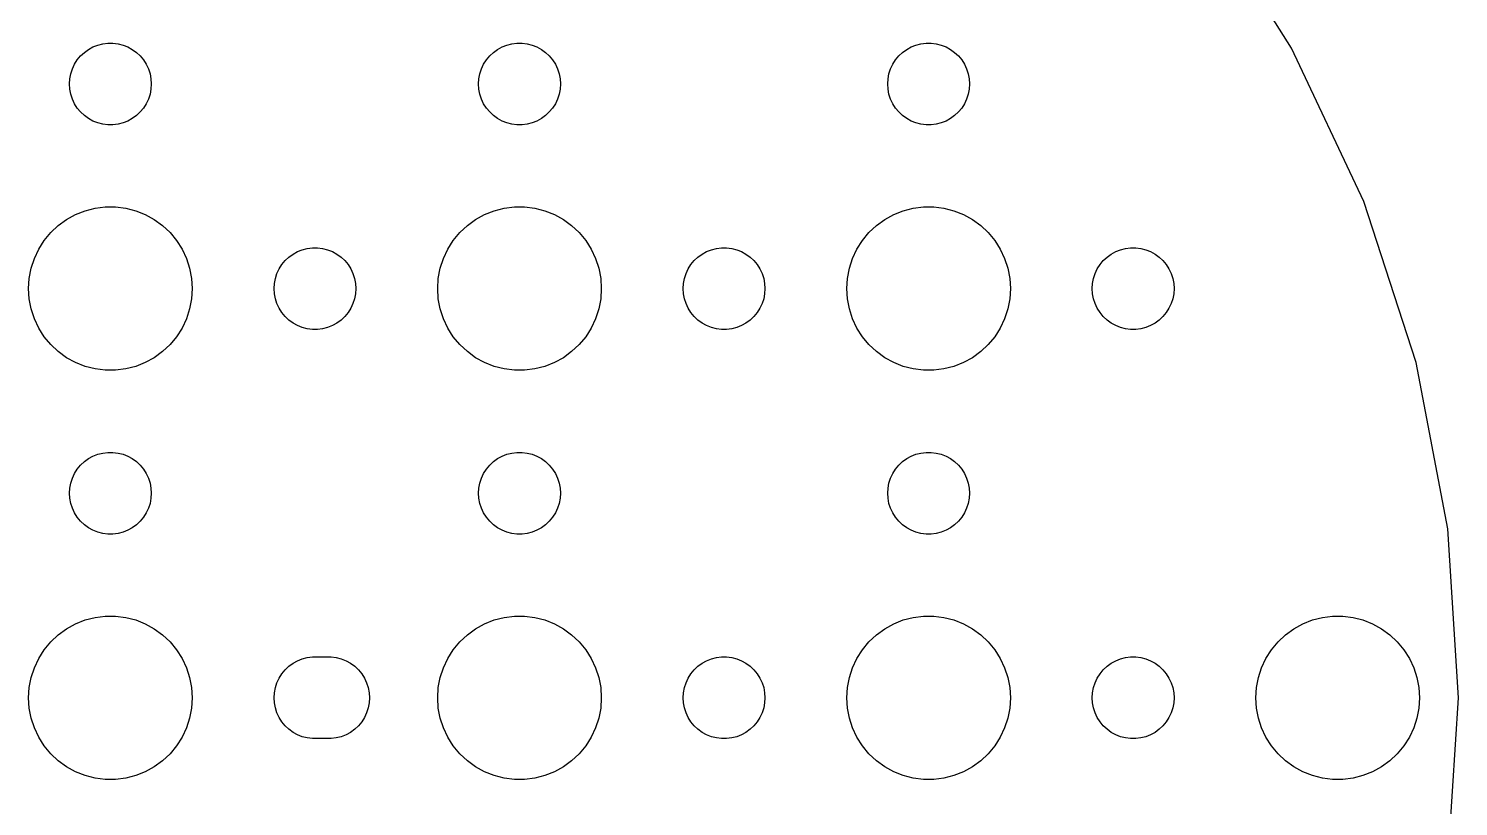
# Model space of a CAD drawing. Header units: metres. Extents: x -49 to 49, y -49 to 159.
# Drawn here: x -3 to 49.4, y -4 to 24.5 of the extents above; entities that cross this region are included whole.
import ezdxf

# ---------------------------------------------------------------- set-up
doc = ezdxf.new("R2010")
doc.units = ezdxf.units.M

msp = doc.modelspace()

# ---------------------------------------------------------------- linework, layer by layer
for p, q in [((43.313, 23.8115), (39.9871, 29.0523)), ((-1.09344, 23.5268), (-0.956131, 23.6558)), ((-0.956131, 23.6558), (-0.803726, 23.7665)), ((-0.803726, 23.7665), (-0.638657, 23.8572)), ((-0.638657, 23.8572), (-0.463516, 23.9266)), ((-0.463516, 23.9266), (-0.281067, 23.9734)), ((-0.281067, 23.9734), (-0.094177, 23.997)), ((-0.094177, 23.997), (0.094177, 23.997)), ((0.094177, 23.997), (0.281067, 23.9734)), ((0.281067, 23.9734), (0.463516, 23.9266)), ((0.463516, 23.9266), (0.638657, 23.8572)), ((0.638657, 23.8572), (0.803726, 23.7665)), ((0.803726, 23.7665), (0.956131, 23.6558)), ((0.956131, 23.6558), (1.09344, 23.5268)), ((13.9065, 23.5268), (14.0439, 23.6558)), ((14.0439, 23.6558), (14.1963, 23.7665)), ((14.1963, 23.7665), (14.3613, 23.8572)), ((14.3613, 23.8572), (14.5365, 23.9266)), ((14.5365, 23.9266), (14.7189, 23.9734)), ((14.7189, 23.9734), (14.9058, 23.997)), ((14.9058, 23.997), (15.0942, 23.997)), ((15.0942, 23.997), (15.2811, 23.9734)), ((15.2811, 23.9734), (15.4635, 23.9266)), ((15.4635, 23.9266), (15.6387, 23.8572)), ((15.6387, 23.8572), (15.8037, 23.7665)), ((15.8037, 23.7665), (15.9561, 23.6558)), ((15.9561, 23.6558), (16.0934, 23.5268)), ((28.9065, 23.5268), (29.0439, 23.6558)), ((29.0439, 23.6558), (29.1963, 23.7665)), ((29.1963, 23.7665), (29.3613, 23.8572)), ((29.3613, 23.8572), (29.5365, 23.9266)), ((29.5365, 23.9266), (29.7189, 23.9734)), ((29.7189, 23.9734), (29.9058, 23.997)), ((29.9058, 23.997), (30.0942, 23.997)), ((30.0942, 23.997), (30.2811, 23.9734)), ((30.2811, 23.9734), (30.4635, 23.9266)), ((30.4635, 23.9266), (30.6387, 23.8572)), ((30.6387, 23.8572), (30.8037, 23.7665)), ((30.8037, 23.7665), (30.9561, 23.6558)), ((30.9561, 23.6558), (31.0934, 23.5268)), ((45.9559, 18.1952), (43.313, 23.8115)), ((-1.39465, 23.0522), (-1.31445, 23.2226)), ((-1.31445, 23.2226), (-1.21352, 23.3817)), ((-1.21352, 23.3817), (-1.09344, 23.5268)), ((1.09344, 23.5268), (1.21352, 23.3817)), ((1.21352, 23.3817), (1.31445, 23.2226)), ((1.31445, 23.2226), (1.39465, 23.0522)), ((13.6053, 23.0522), (13.6855, 23.2226)), ((13.6855, 23.2226), (13.7865, 23.3817)), ((13.7865, 23.3817), (13.9065, 23.5268)), ((16.0934, 23.5268), (16.2135, 23.3817)), ((16.2135, 23.3817), (16.3145, 23.2226)), ((16.3145, 23.2226), (16.3947, 23.0522)), ((28.6053, 23.0522), (28.6855, 23.2226)), ((28.6855, 23.2226), (28.7865, 23.3817)), ((28.7865, 23.3817), (28.9065, 23.5268)), ((31.0934, 23.5268), (31.2135, 23.3817)), ((31.2135, 23.3817), (31.3145, 23.2226)), ((31.3145, 23.2226), (31.3947, 23.0522)), ((-1.5, 22.5), (-1.48816, 22.688)), ((-1.48816, 22.688), (-1.45287, 22.873)), ((-1.45287, 22.873), (-1.39465, 23.0522)), ((1.39465, 23.0522), (1.45287, 22.873)), ((1.45287, 22.873), (1.48816, 22.688)), ((1.48816, 22.688), (1.5, 22.5)), ((13.5, 22.5), (13.5118, 22.688)), ((13.5118, 22.688), (13.5471, 22.873)), ((13.5471, 22.873), (13.6053, 23.0522)), ((16.3947, 23.0522), (16.4529, 22.873)), ((16.4529, 22.873), (16.4882, 22.688)), ((16.4882, 22.688), (16.5, 22.5)), ((28.5, 22.5), (28.5118, 22.688)), ((28.5118, 22.688), (28.5471, 22.873)), ((28.5471, 22.873), (28.6053, 23.0522)), ((31.3947, 23.0522), (31.4529, 22.873)), ((31.4529, 22.873), (31.4882, 22.688)), ((31.4882, 22.688), (31.5, 22.5)), ((-1.48816, 22.312), (-1.5, 22.5)), ((-1.45287, 22.127), (-1.48816, 22.312)), ((-1.39465, 21.9478), (-1.45287, 22.127)), ((1.45287, 22.127), (1.39465, 21.9478)), ((1.48816, 22.312), (1.45287, 22.127)), ((1.5, 22.5), (1.48816, 22.312)), ((13.5118, 22.312), (13.5, 22.5)), ((13.5471, 22.127), (13.5118, 22.312)), ((13.6053, 21.9478), (13.5471, 22.127)), ((16.4529, 22.127), (16.3947, 21.9478)), ((16.4882, 22.312), (16.4529, 22.127)), ((16.5, 22.5), (16.4882, 22.312)), ((28.5118, 22.312), (28.5, 22.5)), ((28.5471, 22.127), (28.5118, 22.312)), ((28.6053, 21.9478), (28.5471, 22.127)), ((31.4529, 22.127), (31.3947, 21.9478)), ((31.4882, 22.312), (31.4529, 22.127)), ((31.5, 22.5), (31.4882, 22.312)), ((-1.31445, 21.7774), (-1.39465, 21.9478)), ((-1.21352, 21.6183), (-1.31445, 21.7774)), ((-1.09344, 21.4732), (-1.21352, 21.6183)), ((1.21352, 21.6183), (1.09344, 21.4732)), ((1.31445, 21.7774), (1.21352, 21.6183)), ((1.39465, 21.9478), (1.31445, 21.7774)), ((13.6855, 21.7774), (13.6053, 21.9478)), ((13.7865, 21.6183), (13.6855, 21.7774)), ((13.9065, 21.4732), (13.7865, 21.6183)), ((16.2135, 21.6183), (16.0934, 21.4732)), ((16.3145, 21.7774), (16.2135, 21.6183)), ((16.3947, 21.9478), (16.3145, 21.7774)), ((28.6855, 21.7774), (28.6053, 21.9478)), ((28.7865, 21.6183), (28.6855, 21.7774)), ((28.9065, 21.4732), (28.7865, 21.6183)), ((31.2135, 21.6183), (31.0934, 21.4732)), ((31.3145, 21.7774), (31.2135, 21.6183)), ((31.3947, 21.9478), (31.3145, 21.7774)), ((-0.956131, 21.3442), (-1.09344, 21.4732)), ((-0.803726, 21.2335), (-0.956131, 21.3442)), ((-0.638657, 21.1427), (-0.803726, 21.2335)), ((-0.463516, 21.0734), (-0.638657, 21.1427)), ((-0.281067, 21.0266), (-0.463516, 21.0734)), ((-0.094177, 21.003), (-0.281067, 21.0266)), ((0.094177, 21.003), (-0.094177, 21.003)), ((0.281067, 21.0266), (0.094177, 21.003)), ((0.463516, 21.0734), (0.281067, 21.0266)), ((0.638657, 21.1427), (0.463516, 21.0734)), ((0.803726, 21.2335), (0.638657, 21.1427)), ((0.956131, 21.3442), (0.803726, 21.2335)), ((1.09344, 21.4732), (0.956131, 21.3442)), ((14.0439, 21.3442), (13.9065, 21.4732)), ((14.1963, 21.2335), (14.0439, 21.3442)), ((14.3613, 21.1427), (14.1963, 21.2335)), ((14.5365, 21.0734), (14.3613, 21.1427)), ((14.7189, 21.0266), (14.5365, 21.0734)), ((14.9058, 21.003), (14.7189, 21.0266)), ((15.0942, 21.003), (14.9058, 21.003)), ((15.2811, 21.0266), (15.0942, 21.003)), ((15.4635, 21.0734), (15.2811, 21.0266)), ((15.6387, 21.1427), (15.4635, 21.0734)), ((15.8037, 21.2335), (15.6387, 21.1427)), ((15.9561, 21.3442), (15.8037, 21.2335)), ((16.0934, 21.4732), (15.9561, 21.3442)), ((29.0439, 21.3442), (28.9065, 21.4732)), ((29.1963, 21.2335), (29.0439, 21.3442)), ((29.3613, 21.1427), (29.1963, 21.2335)), ((29.5365, 21.0734), (29.3613, 21.1427)), ((29.7189, 21.0266), (29.5365, 21.0734)), ((29.9058, 21.003), (29.7189, 21.0266)), ((30.0942, 21.003), (29.9058, 21.003)), ((30.2811, 21.0266), (30.0942, 21.003)), ((30.4635, 21.0734), (30.2811, 21.0266)), ((30.6387, 21.1427), (30.4635, 21.0734)), ((30.8037, 21.2335), (30.6387, 21.1427)), ((30.9561, 21.3442), (30.8037, 21.2335)), ((31.0934, 21.4732), (30.9561, 21.3442)), ((-1.27733, 17.7145), (-0.927048, 17.8532)), ((-0.927048, 17.8532), (-0.562134, 17.9469)), ((-0.562134, 17.9469), (-0.18837, 17.9941)), ((-0.18837, 17.9941), (0.18837, 17.9941)), ((0.18837, 17.9941), (0.562134, 17.9469)), ((0.562134, 17.9469), (0.927048, 17.8532)), ((0.927048, 17.8532), (1.27733, 17.7145)), ((13.7227, 17.7145), (14.0729, 17.8532)), ((14.0729, 17.8532), (14.4379, 17.9469)), ((14.4379, 17.9469), (14.8116, 17.9941)), ((14.8116, 17.9941), (15.1884, 17.9941)), ((15.1884, 17.9941), (15.5621, 17.9469)), ((15.5621, 17.9469), (15.927, 17.8532)), ((15.927, 17.8532), (16.2773, 17.7145)), ((28.7227, 17.7145), (29.0729, 17.8532)), ((29.0729, 17.8532), (29.4379, 17.9469)), ((29.4379, 17.9469), (29.8116, 17.9941)), ((29.8116, 17.9941), (30.1884, 17.9941)), ((30.1884, 17.9941), (30.5621, 17.9469)), ((30.5621, 17.9469), (30.927, 17.8532)), ((30.927, 17.8532), (31.2773, 17.7145)), ((47.874, 12.2919), (45.9559, 18.1952)), ((-2.1869, 17.0536), (-1.91226, 17.3115)), ((-1.91226, 17.3115), (-1.60747, 17.533)), ((-1.60747, 17.533), (-1.27733, 17.7145)), ((1.27733, 17.7145), (1.60747, 17.533)), ((1.60747, 17.533), (1.91226, 17.3115)), ((1.91226, 17.3115), (2.1869, 17.0536)), ((12.8131, 17.0536), (13.0877, 17.3115)), ((13.0877, 17.3115), (13.3925, 17.533)), ((13.3925, 17.533), (13.7227, 17.7145)), ((16.2773, 17.7145), (16.6075, 17.533)), ((16.6075, 17.533), (16.9123, 17.3115)), ((16.9123, 17.3115), (17.1869, 17.0536)), ((27.8131, 17.0536), (28.0877, 17.3115)), ((28.0877, 17.3115), (28.3925, 17.533)), ((28.3925, 17.533), (28.7227, 17.7145)), ((31.2773, 17.7145), (31.6075, 17.533)), ((31.6075, 17.533), (31.9123, 17.3115)), ((31.9123, 17.3115), (32.1869, 17.0536)), ((-2.42705, 16.7634), (-2.1869, 17.0536)), ((2.1869, 17.0536), (2.42705, 16.7634)), ((12.5729, 16.7634), (12.8131, 17.0536)), ((17.1869, 17.0536), (17.427, 16.7634)), ((27.5729, 16.7634), (27.8131, 17.0536)), ((32.1869, 17.0536), (32.427, 16.7634)), ((-2.78932, 16.1044), (-2.62891, 16.4453)), ((-2.62891, 16.4453), (-2.42705, 16.7634)), ((2.42705, 16.7634), (2.62891, 16.4453)), ((2.62891, 16.4453), (2.78932, 16.1044)), ((6.54385, 16.1558), (6.69626, 16.2665)), ((6.69626, 16.2665), (6.86133, 16.3572)), ((6.86133, 16.3572), (7.03647, 16.4266)), ((7.03647, 16.4266), (7.21892, 16.4734)), ((7.21892, 16.4734), (7.40581, 16.497)), ((7.40581, 16.497), (7.59418, 16.497)), ((7.59418, 16.497), (7.78107, 16.4734)), ((7.78107, 16.4734), (7.96352, 16.4266)), ((7.96352, 16.4266), (8.13866, 16.3572)), ((8.13866, 16.3572), (8.30373, 16.2665)), ((8.30373, 16.2665), (8.45613, 16.1558)), ((12.2107, 16.1044), (12.3711, 16.4453)), ((12.3711, 16.4453), (12.5729, 16.7634)), ((17.427, 16.7634), (17.6289, 16.4453)), ((17.6289, 16.4453), (17.7893, 16.1044)), ((21.5439, 16.1558), (21.6963, 16.2665)), ((21.6963, 16.2665), (21.8613, 16.3572)), ((21.8613, 16.3572), (22.0365, 16.4266)), ((22.0365, 16.4266), (22.2189, 16.4734)), ((22.2189, 16.4734), (22.4058, 16.497)), ((22.4058, 16.497), (22.5942, 16.497)), ((22.5942, 16.497), (22.7811, 16.4734)), ((22.7811, 16.4734), (22.9635, 16.4266)), ((22.9635, 16.4266), (23.1387, 16.3572)), ((23.1387, 16.3572), (23.3037, 16.2665)), ((23.3037, 16.2665), (23.4561, 16.1558)), ((27.2107, 16.1044), (27.3711, 16.4453)), ((27.3711, 16.4453), (27.5729, 16.7634)), ((32.427, 16.7634), (32.6289, 16.4453)), ((32.6289, 16.4453), (32.7893, 16.1044)), ((36.5439, 16.1558), (36.6963, 16.2665)), ((36.6963, 16.2665), (36.8613, 16.3572)), ((36.8613, 16.3572), (37.0365, 16.4266)), ((37.0365, 16.4266), (37.2189, 16.4734)), ((37.2189, 16.4734), (37.4058, 16.497)), ((37.4058, 16.497), (37.5942, 16.497)), ((37.5942, 16.497), (37.7811, 16.4734)), ((37.7811, 16.4734), (37.9635, 16.4266)), ((37.9635, 16.4266), (38.1387, 16.3572)), ((38.1387, 16.3572), (38.3037, 16.2665)), ((38.3037, 16.2665), (38.4561, 16.1558)), ((-2.97633, 15.376), (-2.90575, 15.7461)), ((-2.90575, 15.7461), (-2.78932, 16.1044)), ((2.78932, 16.1044), (2.90575, 15.7461)), ((2.90575, 15.7461), (2.97633, 15.376)), ((6.18553, 15.7226), (6.28647, 15.8817)), ((6.28647, 15.8817), (6.40654, 16.0268)), ((6.40654, 16.0268), (6.54385, 16.1558)), ((8.45613, 16.1558), (8.59344, 16.0268)), ((8.59344, 16.0268), (8.71352, 15.8817)), ((8.71352, 15.8817), (8.81445, 15.7226)), ((12.0237, 15.376), (12.0942, 15.7461)), ((12.0942, 15.7461), (12.2107, 16.1044)), ((17.7893, 16.1044), (17.9057, 15.7461)), ((17.9057, 15.7461), (17.9763, 15.376)), ((21.1855, 15.7226), (21.2865, 15.8817)), ((21.2865, 15.8817), (21.4065, 16.0268)), ((21.4065, 16.0268), (21.5439, 16.1558)), ((23.4561, 16.1558), (23.5934, 16.0268)), ((23.5934, 16.0268), (23.7135, 15.8817)), ((23.7135, 15.8817), (23.8145, 15.7226)), ((27.0237, 15.376), (27.0942, 15.7461)), ((27.0942, 15.7461), (27.2107, 16.1044)), ((32.7893, 16.1044), (32.9057, 15.7461)), ((32.9057, 15.7461), (32.9763, 15.376)), ((36.1855, 15.7226), (36.2865, 15.8817)), ((36.2865, 15.8817), (36.4065, 16.0268)), ((36.4065, 16.0268), (36.5439, 16.1558)), ((38.4561, 16.1558), (38.5934, 16.0268)), ((38.5934, 16.0268), (38.7135, 15.8817)), ((38.7135, 15.8817), (38.8145, 15.7226)), ((-3, 15), (-2.97633, 15.376)), ((2.97633, 15.376), (3, 15)), ((6.01183, 15.188), (6.04712, 15.373)), ((6.04712, 15.373), (6.10533, 15.5522)), ((6.10533, 15.5522), (6.18553, 15.7226)), ((8.81445, 15.7226), (8.89465, 15.5522)), ((8.89465, 15.5522), (8.95287, 15.373)), ((8.95287, 15.373), (8.98816, 15.188)), ((12, 15), (12.0237, 15.376)), ((17.9763, 15.376), (18, 15)), ((21.0118, 15.188), (21.0471, 15.373)), ((21.0471, 15.373), (21.1053, 15.5522)), ((21.1053, 15.5522), (21.1855, 15.7226)), ((23.8145, 15.7226), (23.8947, 15.5522)), ((23.8947, 15.5522), (23.9529, 15.373)), ((23.9529, 15.373), (23.9882, 15.188)), ((27, 15), (27.0237, 15.376)), ((32.9763, 15.376), (33, 15)), ((36.0118, 15.188), (36.0471, 15.373)), ((36.0471, 15.373), (36.1053, 15.5522)), ((36.1053, 15.5522), (36.1855, 15.7226)), ((38.8145, 15.7226), (38.8947, 15.5522)), ((38.8947, 15.5522), (38.9529, 15.373)), ((38.9529, 15.373), (38.9882, 15.188)), ((-2.97633, 14.624), (-3, 15)), ((3, 15), (2.97633, 14.624)), ((6, 15), (6.01183, 15.188)), ((6.01183, 14.812), (6, 15)), ((6.04712, 14.627), (6.01183, 14.812)), ((8.98816, 14.812), (8.95287, 14.627)), ((8.98816, 15.188), (9, 15)), ((9, 15), (8.98816, 14.812)), ((12.0237, 14.624), (12, 15)), ((18, 15), (17.9763, 14.624)), ((21, 15), (21.0118, 15.188)), ((21.0118, 14.812), (21, 15)), ((21.0471, 14.627), (21.0118, 14.812)), ((23.9882, 14.812), (23.9529, 14.627)), ((23.9882, 15.188), (24, 15)), ((24, 15), (23.9882, 14.812)), ((27.0237, 14.624), (27, 15)), ((33, 15), (32.9763, 14.624)), ((36, 15), (36.0118, 15.188)), ((36.0118, 14.812), (36, 15)), ((36.0471, 14.627), (36.0118, 14.812)), ((38.9882, 14.812), (38.9529, 14.627)), ((38.9882, 15.188), (39, 15)), ((39, 15), (38.9882, 14.812)), ((-2.90575, 14.2539), (-2.97633, 14.624)), ((-2.78932, 13.8956), (-2.90575, 14.2539)), ((2.90575, 14.2539), (2.78932, 13.8956)), ((2.97633, 14.624), (2.90575, 14.2539)), ((6.10533, 14.4478), (6.04712, 14.627)), ((6.18553, 14.2774), (6.10533, 14.4478)), ((6.28647, 14.1183), (6.18553, 14.2774)), ((8.81445, 14.2774), (8.71352, 14.1183)), ((8.89465, 14.4478), (8.81445, 14.2774)), ((8.95287, 14.627), (8.89465, 14.4478)), ((12.0942, 14.2539), (12.0237, 14.624)), ((12.2107, 13.8956), (12.0942, 14.2539)), ((17.9057, 14.2539), (17.7893, 13.8956)), ((17.9763, 14.624), (17.9057, 14.2539)), ((21.1053, 14.4478), (21.0471, 14.627)), ((21.1855, 14.2774), (21.1053, 14.4478)), ((21.2865, 14.1183), (21.1855, 14.2774)), ((23.8145, 14.2774), (23.7135, 14.1183)), ((23.8947, 14.4478), (23.8145, 14.2774)), ((23.9529, 14.627), (23.8947, 14.4478)), ((27.0942, 14.2539), (27.0237, 14.624)), ((27.2107, 13.8956), (27.0942, 14.2539)), ((32.9057, 14.2539), (32.7893, 13.8956)), ((32.9763, 14.624), (32.9057, 14.2539)), ((36.1053, 14.4478), (36.0471, 14.627)), ((36.1855, 14.2774), (36.1053, 14.4478)), ((36.2865, 14.1183), (36.1855, 14.2774)), ((38.8145, 14.2774), (38.7135, 14.1183)), ((38.8947, 14.4478), (38.8145, 14.2774)), ((38.9529, 14.627), (38.8947, 14.4478)), ((-2.62891, 13.5547), (-2.78932, 13.8956)), ((2.78932, 13.8956), (2.62891, 13.5547)), ((6.40654, 13.9732), (6.28647, 14.1183)), ((6.54385, 13.8442), (6.40654, 13.9732)), ((6.69626, 13.7335), (6.54385, 13.8442)), ((6.86133, 13.6427), (6.69626, 13.7335)), ((7.03647, 13.5734), (6.86133, 13.6427)), ((8.13866, 13.6427), (7.96352, 13.5734)), ((8.30373, 13.7335), (8.13866, 13.6427)), ((8.45613, 13.8442), (8.30373, 13.7335)), ((8.59344, 13.9732), (8.45613, 13.8442)), ((8.71352, 14.1183), (8.59344, 13.9732)), ((12.3711, 13.5547), (12.2107, 13.8956)), ((17.7893, 13.8956), (17.6289, 13.5547)), ((21.4065, 13.9732), (21.2865, 14.1183)), ((21.5439, 13.8442), (21.4065, 13.9732)), ((21.6963, 13.7335), (21.5439, 13.8442)), ((21.8613, 13.6427), (21.6963, 13.7335)), ((22.0365, 13.5734), (21.8613, 13.6427)), ((23.1387, 13.6427), (22.9635, 13.5734)), ((23.3037, 13.7335), (23.1387, 13.6427)), ((23.4561, 13.8442), (23.3037, 13.7335)), ((23.5934, 13.9732), (23.4561, 13.8442)), ((23.7135, 14.1183), (23.5934, 13.9732)), ((27.3711, 13.5547), (27.2107, 13.8956)), ((32.7893, 13.8956), (32.6289, 13.5547)), ((36.4065, 13.9732), (36.2865, 14.1183)), ((36.5439, 13.8442), (36.4065, 13.9732)), ((36.6963, 13.7335), (36.5439, 13.8442)), ((36.8613, 13.6427), (36.6963, 13.7335)), ((37.0365, 13.5734), (36.8613, 13.6427)), ((38.1387, 13.6427), (37.9635, 13.5734)), ((38.3037, 13.7335), (38.1387, 13.6427)), ((38.4561, 13.8442), (38.3037, 13.7335)), ((38.5934, 13.9732), (38.4561, 13.8442)), ((38.7135, 14.1183), (38.5934, 13.9732)), ((-2.42705, 13.2366), (-2.62891, 13.5547)), ((-2.1869, 12.9464), (-2.42705, 13.2366)), ((2.42705, 13.2366), (2.1869, 12.9464)), ((2.62891, 13.5547), (2.42705, 13.2366)), ((7.21892, 13.5266), (7.03647, 13.5734)), ((7.40581, 13.5029), (7.21892, 13.5266)), ((7.59418, 13.5029), (7.40581, 13.5029)), ((7.78107, 13.5266), (7.59418, 13.5029)), ((7.96352, 13.5734), (7.78107, 13.5266)), ((12.5729, 13.2366), (12.3711, 13.5547)), ((12.8131, 12.9464), (12.5729, 13.2366)), ((17.427, 13.2366), (17.1869, 12.9464)), ((17.6289, 13.5547), (17.427, 13.2366)), ((22.2189, 13.5266), (22.0365, 13.5734)), ((22.4058, 13.5029), (22.2189, 13.5266)), ((22.5942, 13.5029), (22.4058, 13.5029)), ((22.7811, 13.5266), (22.5942, 13.5029)), ((22.9635, 13.5734), (22.7811, 13.5266)), ((27.5729, 13.2366), (27.3711, 13.5547)), ((27.8131, 12.9464), (27.5729, 13.2366)), ((32.427, 13.2366), (32.1869, 12.9464)), ((32.6289, 13.5547), (32.427, 13.2366)), ((37.2189, 13.5266), (37.0365, 13.5734)), ((37.4058, 13.5029), (37.2189, 13.5266)), ((37.5942, 13.5029), (37.4058, 13.5029)), ((37.7811, 13.5266), (37.5942, 13.5029)), ((37.9635, 13.5734), (37.7811, 13.5266)), ((-1.91226, 12.6884), (-2.1869, 12.9464)), ((-1.60747, 12.467), (-1.91226, 12.6884)), ((1.91226, 12.6884), (1.60747, 12.467)), ((2.1869, 12.9464), (1.91226, 12.6884)), ((13.0877, 12.6884), (12.8131, 12.9464)), ((13.3925, 12.467), (13.0877, 12.6884)), ((16.9123, 12.6884), (16.6075, 12.467)), ((17.1869, 12.9464), (16.9123, 12.6884)), ((28.0877, 12.6884), (27.8131, 12.9464)), ((28.3925, 12.467), (28.0877, 12.6884)), ((31.9123, 12.6884), (31.6075, 12.467)), ((32.1869, 12.9464), (31.9123, 12.6884)), ((-1.27733, 12.2855), (-1.60747, 12.467)), ((-0.927048, 12.1468), (-1.27733, 12.2855)), ((-0.562134, 12.0531), (-0.927048, 12.1468)), ((0.927048, 12.1468), (0.562134, 12.0531)), ((1.27733, 12.2855), (0.927048, 12.1468)), ((1.60747, 12.467), (1.27733, 12.2855)), ((13.7227, 12.2855), (13.3925, 12.467)), ((14.0729, 12.1468), (13.7227, 12.2855)), ((14.4379, 12.0531), (14.0729, 12.1468)), ((15.927, 12.1468), (15.5621, 12.0531)), ((16.2773, 12.2855), (15.927, 12.1468)), ((16.6075, 12.467), (16.2773, 12.2855)), ((28.7227, 12.2855), (28.3925, 12.467)), ((29.0729, 12.1468), (28.7227, 12.2855)), ((29.4379, 12.0531), (29.0729, 12.1468)), ((30.927, 12.1468), (30.5621, 12.0531)), ((31.2773, 12.2855), (30.927, 12.1468)), ((31.6075, 12.467), (31.2773, 12.2855)), ((49.037, 6.19481), (47.874, 12.2919)), ((-0.18837, 12.0059), (-0.562134, 12.0531)), ((0.18837, 12.0059), (-0.18837, 12.0059)), ((0.562134, 12.0531), (0.18837, 12.0059)), ((14.8116, 12.0059), (14.4379, 12.0531)), ((15.1884, 12.0059), (14.8116, 12.0059)), ((15.5621, 12.0531), (15.1884, 12.0059)), ((29.8116, 12.0059), (29.4379, 12.0531)), ((30.1884, 12.0059), (29.8116, 12.0059)), ((30.5621, 12.0531), (30.1884, 12.0059)), ((-0.638657, 8.85724), (-0.463516, 8.92657)), ((-0.463516, 8.92657), (-0.281067, 8.97342)), ((-0.281067, 8.97342), (-0.094177, 8.99704)), ((-0.094177, 8.99704), (0.094177, 8.99704)), ((0.094177, 8.99704), (0.281067, 8.97342)), ((0.281067, 8.97342), (0.463516, 8.92657)), ((0.463516, 8.92657), (0.638657, 8.85724)), ((14.3613, 8.85724), (14.5365, 8.92657)), ((14.5365, 8.92657), (14.7189, 8.97342)), ((14.7189, 8.97342), (14.9058, 8.99704)), ((14.9058, 8.99704), (15.0942, 8.99704)), ((15.0942, 8.99704), (15.2811, 8.97342)), ((15.2811, 8.97342), (15.4635, 8.92657)), ((15.4635, 8.92657), (15.6387, 8.85724)), ((29.3613, 8.85724), (29.5365, 8.92657)), ((29.5365, 8.92657), (29.7189, 8.97342)), ((29.7189, 8.97342), (29.9058, 8.99704)), ((29.9058, 8.99704), (30.0942, 8.99704)), ((30.0942, 8.99704), (30.2811, 8.97342)), ((30.2811, 8.97342), (30.4635, 8.92657)), ((30.4635, 8.92657), (30.6387, 8.85724)), ((-1.21352, 8.38167), (-1.09344, 8.52681)), ((-1.09344, 8.52681), (-0.956131, 8.65576)), ((-0.956131, 8.65576), (-0.803726, 8.76648)), ((-0.803726, 8.76648), (-0.638657, 8.85724)), ((0.638657, 8.85724), (0.803726, 8.76648)), ((0.803726, 8.76648), (0.956131, 8.65576)), ((0.956131, 8.65576), (1.09344, 8.52681)), ((1.09344, 8.52681), (1.21352, 8.38167)), ((13.7865, 8.38167), (13.9065, 8.52681)), ((13.9065, 8.52681), (14.0439, 8.65576)), ((14.0439, 8.65576), (14.1963, 8.76648)), ((14.1963, 8.76648), (14.3613, 8.85724)), ((15.6387, 8.85724), (15.8037, 8.76648)), ((15.8037, 8.76648), (15.9561, 8.65576)), ((15.9561, 8.65576), (16.0934, 8.52681)), ((16.0934, 8.52681), (16.2135, 8.38167)), ((28.7865, 8.38167), (28.9065, 8.52681)), ((28.9065, 8.52681), (29.0439, 8.65576)), ((29.0439, 8.65576), (29.1963, 8.76648)), ((29.1963, 8.76648), (29.3613, 8.85724)), ((30.6387, 8.85724), (30.8037, 8.76648)), ((30.8037, 8.76648), (30.9561, 8.65576)), ((30.9561, 8.65576), (31.0934, 8.52681)), ((31.0934, 8.52681), (31.2135, 8.38167)), ((-1.48816, 7.68799), (-1.45287, 7.87303)), ((-1.45287, 7.87303), (-1.39465, 8.05219)), ((-1.39465, 8.05219), (-1.31445, 8.22263)), ((-1.31445, 8.22263), (-1.21352, 8.38167)), ((1.21352, 8.38167), (1.31445, 8.22263)), ((1.31445, 8.22263), (1.39465, 8.05219)), ((1.39465, 8.05219), (1.45287, 7.87303)), ((1.45287, 7.87303), (1.48816, 7.68799)), ((13.5118, 7.68799), (13.5471, 7.87303)), ((13.5471, 7.87303), (13.6053, 8.05219)), ((13.6053, 8.05219), (13.6855, 8.22263)), ((13.6855, 8.22263), (13.7865, 8.38167)), ((16.2135, 8.38167), (16.3145, 8.22263)), ((16.3145, 8.22263), (16.3947, 8.05219)), ((16.3947, 8.05219), (16.4529, 7.87303)), ((16.4529, 7.87303), (16.4882, 7.68799)), ((28.5118, 7.68799), (28.5471, 7.87303)), ((28.5471, 7.87303), (28.6053, 8.05219)), ((28.6053, 8.05219), (28.6855, 8.22263)), ((28.6855, 8.22263), (28.7865, 8.38167)), ((31.2135, 8.38167), (31.3145, 8.22263)), ((31.3145, 8.22263), (31.3947, 8.05219)), ((31.3947, 8.05219), (31.4529, 7.87303)), ((31.4529, 7.87303), (31.4882, 7.68799)), ((-1.5, 7.5), (-1.48816, 7.68799)), ((-1.48816, 7.312), (-1.5, 7.5)), ((1.48816, 7.68799), (1.5, 7.5)), ((1.5, 7.5), (1.48816, 7.312)), ((13.5, 7.5), (13.5118, 7.68799)), ((13.5118, 7.312), (13.5, 7.5)), ((16.4882, 7.68799), (16.5, 7.5)), ((16.5, 7.5), (16.4882, 7.312)), ((28.5, 7.5), (28.5118, 7.68799)), ((28.5118, 7.312), (28.5, 7.5)), ((31.4882, 7.68799), (31.5, 7.5)), ((31.5, 7.5), (31.4882, 7.312)), ((-1.45287, 7.12695), (-1.48816, 7.312)), ((-1.39465, 6.9478), (-1.45287, 7.12695)), ((-1.31445, 6.77736), (-1.39465, 6.9478)), ((1.39465, 6.9478), (1.31445, 6.77736)), ((1.45287, 7.12695), (1.39465, 6.9478)), ((1.48816, 7.312), (1.45287, 7.12695)), ((13.5471, 7.12695), (13.5118, 7.312)), ((13.6053, 6.9478), (13.5471, 7.12695)), ((13.6855, 6.77736), (13.6053, 6.9478)), ((16.3947, 6.9478), (16.3145, 6.77736)), ((16.4529, 7.12695), (16.3947, 6.9478)), ((16.4882, 7.312), (16.4529, 7.12695)), ((28.5471, 7.12695), (28.5118, 7.312)), ((28.6053, 6.9478), (28.5471, 7.12695)), ((28.6855, 6.77736), (28.6053, 6.9478)), ((31.3947, 6.9478), (31.3145, 6.77736)), ((31.4529, 7.12695), (31.3947, 6.9478)), ((31.4882, 7.312), (31.4529, 7.12695)), ((-1.21352, 6.61832), (-1.31445, 6.77736)), ((-1.09344, 6.47318), (-1.21352, 6.61832)), ((-0.956131, 6.34422), (-1.09344, 6.47318)), ((-0.803726, 6.23351), (-0.956131, 6.34422)), ((0.956131, 6.34422), (0.803726, 6.23351)), ((1.09344, 6.47318), (0.956131, 6.34422)), ((1.21352, 6.61832), (1.09344, 6.47318)), ((1.31445, 6.77736), (1.21352, 6.61832)), ((13.7865, 6.61832), (13.6855, 6.77736)), ((13.9065, 6.47318), (13.7865, 6.61832)), ((14.0439, 6.34422), (13.9065, 6.47318)), ((14.1963, 6.23351), (14.0439, 6.34422)), ((15.9561, 6.34422), (15.8037, 6.23351)), ((16.0934, 6.47318), (15.9561, 6.34422)), ((16.2135, 6.61832), (16.0934, 6.47318)), ((16.3145, 6.77736), (16.2135, 6.61832)), ((28.7865, 6.61832), (28.6855, 6.77736)), ((28.9065, 6.47318), (28.7865, 6.61832)), ((29.0439, 6.34422), (28.9065, 6.47318)), ((29.1963, 6.23351), (29.0439, 6.34422)), ((30.9561, 6.34422), (30.8037, 6.23351)), ((31.0934, 6.47318), (30.9561, 6.34422)), ((31.2135, 6.61832), (31.0934, 6.47318)), ((31.3145, 6.77736), (31.2135, 6.61832)), ((-0.638657, 6.14275), (-0.803726, 6.23351)), ((-0.463516, 6.07341), (-0.638657, 6.14275)), ((-0.281067, 6.02657), (-0.463516, 6.07341)), ((-0.094177, 6.00294), (-0.281067, 6.02657)), ((0.094177, 6.00294), (-0.094177, 6.00294)), ((0.281067, 6.02657), (0.094177, 6.00294)), ((0.463516, 6.07341), (0.281067, 6.02657)), ((0.638657, 6.14275), (0.463516, 6.07341)), ((0.803726, 6.23351), (0.638657, 6.14275)), ((14.3613, 6.14275), (14.1963, 6.23351)), ((14.5365, 6.07341), (14.3613, 6.14275)), ((14.7189, 6.02657), (14.5365, 6.07341)), ((14.9058, 6.00294), (14.7189, 6.02657)), ((15.0942, 6.00294), (14.9058, 6.00294)), ((15.2811, 6.02657), (15.0942, 6.00294)), ((15.4635, 6.07341), (15.2811, 6.02657)), ((15.6387, 6.14275), (15.4635, 6.07341)), ((15.8037, 6.23351), (15.6387, 6.14275)), ((29.3613, 6.14275), (29.1963, 6.23351)), ((29.5365, 6.07341), (29.3613, 6.14275)), ((29.7189, 6.02657), (29.5365, 6.07341)), ((29.9058, 6.00294), (29.7189, 6.02657)), ((30.0942, 6.00294), (29.9058, 6.00294)), ((30.2811, 6.02657), (30.0942, 6.00294)), ((30.4635, 6.07341), (30.2811, 6.02657)), ((30.6387, 6.14275), (30.4635, 6.07341)), ((30.8037, 6.23351), (30.6387, 6.14275)), ((49.4268, 0), (49.037, 6.19481)), ((-1.60747, 2.53297), (-1.27733, 2.71448)), ((-1.27733, 2.71448), (-0.927048, 2.85316)), ((-0.927048, 2.85316), (-0.562134, 2.94685)), ((-0.562134, 2.94685), (-0.18837, 2.99408)), ((-0.18837, 2.99408), (0.18837, 2.99408)), ((0.18837, 2.99408), (0.562134, 2.94685)), ((0.562134, 2.94685), (0.927048, 2.85316)), ((0.927048, 2.85316), (1.27733, 2.71448)), ((1.27733, 2.71448), (1.60747, 2.53297)), ((13.3925, 2.53297), (13.7227, 2.71448)), ((13.7227, 2.71448), (14.0729, 2.85316)), ((14.0729, 2.85316), (14.4379, 2.94685)), ((14.4379, 2.94685), (14.8116, 2.99408)), ((14.8116, 2.99408), (15.1884, 2.99408)), ((15.1884, 2.99408), (15.5621, 2.94685)), ((15.5621, 2.94685), (15.927, 2.85316)), ((15.927, 2.85316), (16.2773, 2.71448)), ((16.2773, 2.71448), (16.6075, 2.53297)), ((28.3925, 2.53297), (28.7227, 2.71448)), ((28.7227, 2.71448), (29.0729, 2.85316)), ((29.0729, 2.85316), (29.4379, 2.94685)), ((29.4379, 2.94685), (29.8116, 2.99408)), ((29.8116, 2.99408), (30.1884, 2.99408)), ((30.1884, 2.99408), (30.5621, 2.94685)), ((30.5621, 2.94685), (30.927, 2.85316)), ((30.927, 2.85316), (31.2773, 2.71448)), ((31.2773, 2.71448), (31.6075, 2.53297)), ((43.3925, 2.53297), (43.7227, 2.71448)), ((43.7227, 2.71448), (44.0729, 2.85316)), ((44.0729, 2.85316), (44.4379, 2.94685)), ((44.4379, 2.94685), (44.8116, 2.99408)), ((44.8116, 2.99408), (45.1884, 2.99408)), ((45.1884, 2.99408), (45.5621, 2.94685)), ((45.5621, 2.94685), (45.927, 2.85316)), ((45.927, 2.85316), (46.2773, 2.71448)), ((46.2773, 2.71448), (46.6075, 2.53297)), ((-2.1869, 2.05363), (-1.91226, 2.31154)), ((-1.91226, 2.31154), (-1.60747, 2.53297)), ((1.60747, 2.53297), (1.91226, 2.31154)), ((1.91226, 2.31154), (2.1869, 2.05363)), ((12.8131, 2.05363), (13.0877, 2.31154)), ((13.0877, 2.31154), (13.3925, 2.53297)), ((16.6075, 2.53297), (16.9123, 2.31154)), ((16.9123, 2.31154), (17.1869, 2.05363)), ((27.8131, 2.05363), (28.0877, 2.31154)), ((28.0877, 2.31154), (28.3925, 2.53297)), ((31.6075, 2.53297), (31.9123, 2.31154)), ((31.9123, 2.31154), (32.1869, 2.05363)), ((42.8131, 2.05363), (43.0877, 2.31154)), ((43.0877, 2.31154), (43.3925, 2.53297)), ((46.6075, 2.53297), (46.9123, 2.31154)), ((46.9123, 2.31154), (47.1869, 2.05363)), ((-2.62891, 1.44525), (-2.42705, 1.76335)), ((-2.42705, 1.76335), (-2.1869, 2.05363)), ((2.1869, 2.05363), (2.42705, 1.76335)), ((2.42705, 1.76335), (2.62891, 1.44525)), ((12.3711, 1.44525), (12.5729, 1.76335)), ((12.5729, 1.76335), (12.8131, 2.05363)), ((17.1869, 2.05363), (17.427, 1.76335)), ((17.427, 1.76335), (17.6289, 1.44525)), ((27.3711, 1.44525), (27.5729, 1.76335)), ((27.5729, 1.76335), (27.8131, 2.05363)), ((32.1869, 2.05363), (32.427, 1.76335)), ((32.427, 1.76335), (32.6289, 1.44525)), ((42.3711, 1.44525), (42.5729, 1.76335)), ((42.5729, 1.76335), (42.8131, 2.05363)), ((47.1869, 2.05363), (47.427, 1.76335)), ((47.427, 1.76335), (47.6289, 1.44525)), ((-2.90575, 0.746063), (-2.78932, 1.10437)), ((-2.78932, 1.10437), (-2.62891, 1.44525)), ((2.62891, 1.44525), (2.78932, 1.10437)), ((2.78932, 1.10437), (2.90575, 0.746063)), ((6.40654, 1.02681), (6.54385, 1.15576)), ((6.54385, 1.15576), (6.69626, 1.26648)), ((6.69626, 1.26648), (6.86133, 1.35724)), ((6.86133, 1.35724), (7.03647, 1.42657)), ((7.03647, 1.42657), (7.21892, 1.47342)), ((7.21892, 1.47342), (7.40581, 1.49704)), ((7.40581, 1.49704), (8.09418, 1.49704)), ((8.09418, 1.49704), (8.28107, 1.47342)), ((8.28107, 1.47342), (8.46352, 1.42657)), ((8.46352, 1.42657), (8.63866, 1.35724)), ((8.63866, 1.35724), (8.80373, 1.26648)), ((8.80373, 1.26648), (8.95613, 1.15576)), ((8.95613, 1.15576), (9.09344, 1.02681)), ((12.0942, 0.746063), (12.2107, 1.10437)), ((12.2107, 1.10437), (12.3711, 1.44525)), ((17.6289, 1.44525), (17.7893, 1.10437)), ((17.7893, 1.10437), (17.9057, 0.746063)), ((21.4065, 1.02681), (21.5439, 1.15576)), ((21.5439, 1.15576), (21.6963, 1.26648)), ((21.6963, 1.26648), (21.8613, 1.35724)), ((21.8613, 1.35724), (22.0365, 1.42657)), ((22.0365, 1.42657), (22.2189, 1.47342)), ((22.2189, 1.47342), (22.4058, 1.49704)), ((22.4058, 1.49704), (22.5942, 1.49704)), ((22.5942, 1.49704), (22.7811, 1.47342)), ((22.7811, 1.47342), (22.9635, 1.42657)), ((22.9635, 1.42657), (23.1387, 1.35724)), ((23.1387, 1.35724), (23.3037, 1.26648)), ((23.3037, 1.26648), (23.4561, 1.15576)), ((23.4561, 1.15576), (23.5934, 1.02681)), ((27.0942, 0.746063), (27.2107, 1.10437)), ((27.2107, 1.10437), (27.3711, 1.44525)), ((32.6289, 1.44525), (32.7893, 1.10437)), ((32.7893, 1.10437), (32.9057, 0.746063)), ((36.4065, 1.02681), (36.5439, 1.15576)), ((36.5439, 1.15576), (36.6963, 1.26648)), ((36.6963, 1.26648), (36.8613, 1.35724)), ((36.8613, 1.35724), (37.0365, 1.42657)), ((37.0365, 1.42657), (37.2189, 1.47342)), ((37.2189, 1.47342), (37.4058, 1.49704)), ((37.4058, 1.49704), (37.5942, 1.49704)), ((37.5942, 1.49704), (37.7811, 1.47342)), ((37.7811, 1.47342), (37.9635, 1.42657)), ((37.9635, 1.42657), (38.1387, 1.35724)), ((38.1387, 1.35724), (38.3037, 1.26648)), ((38.3037, 1.26648), (38.4561, 1.15576)), ((38.4561, 1.15576), (38.5934, 1.02681)), ((42.0942, 0.746063), (42.2107, 1.10437)), ((42.2107, 1.10437), (42.3711, 1.44525)), ((47.6289, 1.44525), (47.7893, 1.10437)), ((47.7893, 1.10437), (47.9057, 0.746063)), ((-2.97633, 0.375992), (-2.90575, 0.746063)), ((2.90575, 0.746063), (2.97633, 0.375992)), ((6.04712, 0.373032), (6.10533, 0.552185)), ((6.10533, 0.552185), (6.18553, 0.722626)), ((6.18553, 0.722626), (6.28647, 0.881668)), ((6.28647, 0.881668), (6.40654, 1.02681)), ((9.09344, 1.02681), (9.21352, 0.881668)), ((9.21352, 0.881668), (9.31445, 0.722626)), ((9.31445, 0.722626), (9.39465, 0.552185)), ((9.39465, 0.552185), (9.45287, 0.373032)), ((12.0237, 0.375992), (12.0942, 0.746063)), ((17.9057, 0.746063), (17.9763, 0.375992)), ((21.0471, 0.373032), (21.1053, 0.552185)), ((21.1053, 0.552185), (21.1855, 0.722626)), ((21.1855, 0.722626), (21.2865, 0.881668)), ((21.2865, 0.881668), (21.4065, 1.02681)), ((23.5934, 1.02681), (23.7135, 0.881668)), ((23.7135, 0.881668), (23.8145, 0.722626)), ((23.8145, 0.722626), (23.8947, 0.552185)), ((23.8947, 0.552185), (23.9529, 0.373032)), ((27.0237, 0.375992), (27.0942, 0.746063)), ((32.9057, 0.746063), (32.9763, 0.375992)), ((36.0471, 0.373032), (36.1053, 0.552185)), ((36.1053, 0.552185), (36.1855, 0.722626)), ((36.1855, 0.722626), (36.2865, 0.881668)), ((36.2865, 0.881668), (36.4065, 1.02681)), ((38.5934, 1.02681), (38.7135, 0.881668)), ((38.7135, 0.881668), (38.8145, 0.722626)), ((38.8145, 0.722626), (38.8947, 0.552185)), ((38.8947, 0.552185), (38.9529, 0.373032)), ((42.0237, 0.375992), (42.0942, 0.746063)), ((47.9057, 0.746063), (47.9763, 0.375992)), ((-3, 0), (-2.97633, 0.375992)), ((-2.97633, -0.375992), (-3, 0)), ((2.97633, 0.375992), (3, 0)), ((3, 0), (2.97633, -0.375992)), ((6, 0), (6.01183, 0.187988)), ((6.01183, -0.187988), (6, 0)), ((6.01183, 0.187988), (6.04712, 0.373032)), ((9.45287, 0.373032), (9.48816, 0.187988)), ((9.48816, 0.187988), (9.5, 0)), ((9.5, 0), (9.48816, -0.187988)), ((12, 0), (12.0237, 0.375992)), ((12.0237, -0.375992), (12, 0)), ((17.9763, 0.375992), (18, 0)), ((18, 0), (17.9763, -0.375992)), ((21, 0), (21.0118, 0.187988)), ((21.0118, -0.187988), (21, 0)), ((21.0118, 0.187988), (21.0471, 0.373032)), ((23.9529, 0.373032), (23.9882, 0.187988)), ((23.9882, 0.187988), (24, 0)), ((24, 0), (23.9882, -0.187988)), ((27, 0), (27.0237, 0.375992)), ((27.0237, -0.375992), (27, 0)), ((32.9763, 0.375992), (33, 0)), ((33, 0), (32.9763, -0.375992)), ((36, 0), (36.0118, 0.187988)), ((36.0118, -0.187988), (36, 0)), ((36.0118, 0.187988), (36.0471, 0.373032)), ((38.9529, 0.373032), (38.9882, 0.187988)), ((38.9882, 0.187988), (39, 0)), ((39, 0), (38.9882, -0.187988)), ((42, 0), (42.0237, 0.375992)), ((42.0237, -0.375992), (42, 0)), ((47.9763, 0.375992), (48, 0)), ((48, 0), (47.9763, -0.375992)), ((49.037, -6.19481), (49.4268, 0)), ((-2.90575, -0.746063), (-2.97633, -0.375992)), ((2.97633, -0.375992), (2.90575, -0.746063)), ((6.04712, -0.373032), (6.01183, -0.187988)), ((6.10533, -0.552185), (6.04712, -0.373032)), ((9.45287, -0.373032), (9.39465, -0.552185)), ((9.48816, -0.187988), (9.45287, -0.373032)), ((12.0942, -0.746063), (12.0237, -0.375992)), ((17.9763, -0.375992), (17.9057, -0.746063)), ((21.0471, -0.373032), (21.0118, -0.187988)), ((21.1053, -0.552185), (21.0471, -0.373032)), ((23.9529, -0.373032), (23.8947, -0.552185)), ((23.9882, -0.187988), (23.9529, -0.373032)), ((27.0942, -0.746063), (27.0237, -0.375992)), ((32.9763, -0.375992), (32.9057, -0.746063)), ((36.0471, -0.373032), (36.0118, -0.187988)), ((36.1053, -0.552185), (36.0471, -0.373032)), ((38.9529, -0.373032), (38.8947, -0.552185)), ((38.9882, -0.187988), (38.9529, -0.373032)), ((42.0942, -0.746063), (42.0237, -0.375992)), ((47.9763, -0.375992), (47.9057, -0.746063)), ((-2.78932, -1.10437), (-2.90575, -0.746063)), ((2.90575, -0.746063), (2.78932, -1.10437)), ((6.18553, -0.722626), (6.10533, -0.552185)), ((6.28647, -0.881668), (6.18553, -0.722626)), ((6.40654, -1.02681), (6.28647, -0.881668)), ((6.54385, -1.15576), (6.40654, -1.02681)), ((9.09344, -1.02681), (8.95613, -1.15576)), ((9.21352, -0.881668), (9.09344, -1.02681)), ((9.31445, -0.722626), (9.21352, -0.881668)), ((9.39465, -0.552185), (9.31445, -0.722626)), ((12.2107, -1.10437), (12.0942, -0.746063)), ((17.9057, -0.746063), (17.7893, -1.10437)), ((21.1855, -0.722626), (21.1053, -0.552185)), ((21.2865, -0.881668), (21.1855, -0.722626)), ((21.4065, -1.02681), (21.2865, -0.881668)), ((21.5439, -1.15576), (21.4065, -1.02681)), ((23.5934, -1.02681), (23.4561, -1.15576)), ((23.7135, -0.881668), (23.5934, -1.02681)), ((23.8145, -0.722626), (23.7135, -0.881668)), ((23.8947, -0.552185), (23.8145, -0.722626)), ((27.2107, -1.10437), (27.0942, -0.746063)), ((32.9057, -0.746063), (32.7893, -1.10437)), ((36.1855, -0.722626), (36.1053, -0.552185)), ((36.2865, -0.881668), (36.1855, -0.722626)), ((36.4065, -1.02681), (36.2865, -0.881668)), ((36.5439, -1.15576), (36.4065, -1.02681)), ((38.5934, -1.02681), (38.4561, -1.15576)), ((38.7135, -0.881668), (38.5934, -1.02681)), ((38.8145, -0.722626), (38.7135, -0.881668)), ((38.8947, -0.552185), (38.8145, -0.722626)), ((42.2107, -1.10437), (42.0942, -0.746063)), ((47.9057, -0.746063), (47.7893, -1.10437)), ((-2.62891, -1.44525), (-2.78932, -1.10437)), ((-2.42705, -1.76335), (-2.62891, -1.44525)), ((2.62891, -1.44525), (2.42705, -1.76335)), ((2.78932, -1.10437), (2.62891, -1.44525)), ((6.69626, -1.26648), (6.54385, -1.15576)), ((6.86133, -1.35724), (6.69626, -1.26648)), ((7.03647, -1.42657), (6.86133, -1.35724)), ((7.21892, -1.47342), (7.03647, -1.42657)), ((7.40581, -1.49704), (7.21892, -1.47342)), ((8.09418, -1.49704), (7.40581, -1.49704)), ((8.28107, -1.47342), (8.09418, -1.49704)), ((8.46352, -1.42657), (8.28107, -1.47342)), ((8.63866, -1.35724), (8.46352, -1.42657)), ((8.80373, -1.26648), (8.63866, -1.35724)), ((8.95613, -1.15576), (8.80373, -1.26648)), ((12.3711, -1.44525), (12.2107, -1.10437)), ((12.5729, -1.76335), (12.3711, -1.44525)), ((17.6289, -1.44525), (17.427, -1.76335)), ((17.7893, -1.10437), (17.6289, -1.44525)), ((21.6963, -1.26648), (21.5439, -1.15576)), ((21.8613, -1.35724), (21.6963, -1.26648)), ((22.0365, -1.42657), (21.8613, -1.35724)), ((22.2189, -1.47342), (22.0365, -1.42657)), ((22.4058, -1.49704), (22.2189, -1.47342)), ((22.5942, -1.49704), (22.4058, -1.49704)), ((22.7811, -1.47342), (22.5942, -1.49704)), ((22.9635, -1.42657), (22.7811, -1.47342)), ((23.1387, -1.35724), (22.9635, -1.42657)), ((23.3037, -1.26648), (23.1387, -1.35724)), ((23.4561, -1.15576), (23.3037, -1.26648)), ((27.3711, -1.44525), (27.2107, -1.10437)), ((27.5729, -1.76335), (27.3711, -1.44525)), ((32.6289, -1.44525), (32.427, -1.76335)), ((32.7893, -1.10437), (32.6289, -1.44525)), ((36.6963, -1.26648), (36.5439, -1.15576)), ((36.8613, -1.35724), (36.6963, -1.26648)), ((37.0365, -1.42657), (36.8613, -1.35724)), ((37.2189, -1.47342), (37.0365, -1.42657)), ((37.4058, -1.49704), (37.2189, -1.47342)), ((37.5942, -1.49704), (37.4058, -1.49704)), ((37.7811, -1.47342), (37.5942, -1.49704)), ((37.9635, -1.42657), (37.7811, -1.47342)), ((38.1387, -1.35724), (37.9635, -1.42657)), ((38.3037, -1.26648), (38.1387, -1.35724)), ((38.4561, -1.15576), (38.3037, -1.26648)), ((42.3711, -1.44525), (42.2107, -1.10437)), ((42.5729, -1.76335), (42.3711, -1.44525)), ((47.6289, -1.44525), (47.427, -1.76335)), ((47.7893, -1.10437), (47.6289, -1.44525)), ((-2.1869, -2.05363), (-2.42705, -1.76335)), ((-1.91226, -2.31154), (-2.1869, -2.05363)), ((2.1869, -2.05363), (1.91226, -2.31154)), ((2.42705, -1.76335), (2.1869, -2.05363)), ((12.8131, -2.05363), (12.5729, -1.76335)), ((13.0877, -2.31154), (12.8131, -2.05363)), ((17.1869, -2.05363), (16.9123, -2.31154)), ((17.427, -1.76335), (17.1869, -2.05363)), ((27.8131, -2.05363), (27.5729, -1.76335)), ((28.0877, -2.31154), (27.8131, -2.05363)), ((32.1869, -2.05363), (31.9123, -2.31154)), ((32.427, -1.76335), (32.1869, -2.05363)), ((42.8131, -2.05363), (42.5729, -1.76335)), ((43.0877, -2.31154), (42.8131, -2.05363)), ((47.1869, -2.05363), (46.9123, -2.31154)), ((47.427, -1.76335), (47.1869, -2.05363)), ((-1.60747, -2.53297), (-1.91226, -2.31154)), ((-1.27733, -2.71448), (-1.60747, -2.53297)), ((1.60747, -2.53297), (1.27733, -2.71448)), ((1.91226, -2.31154), (1.60747, -2.53297)), ((13.3925, -2.53297), (13.0877, -2.31154)), ((13.7227, -2.71448), (13.3925, -2.53297)), ((16.6075, -2.53297), (16.2773, -2.71448)), ((16.9123, -2.31154), (16.6075, -2.53297)), ((28.3925, -2.53297), (28.0877, -2.31154)), ((28.7227, -2.71448), (28.3925, -2.53297)), ((31.6075, -2.53297), (31.2773, -2.71448)), ((31.9123, -2.31154), (31.6075, -2.53297)), ((43.3925, -2.53297), (43.0877, -2.31154)), ((43.7227, -2.71448), (43.3925, -2.53297)), ((46.6075, -2.53297), (46.2773, -2.71448)), ((46.9123, -2.31154), (46.6075, -2.53297)), ((-0.927048, -2.85316), (-1.27733, -2.71448)), ((-0.562134, -2.94685), (-0.927048, -2.85316)), ((-0.18837, -2.99408), (-0.562134, -2.94685)), ((0.18837, -2.99408), (-0.18837, -2.99408)), ((0.562134, -2.94685), (0.18837, -2.99408)), ((0.927048, -2.85316), (0.562134, -2.94685)), ((1.27733, -2.71448), (0.927048, -2.85316)), ((14.0729, -2.85316), (13.7227, -2.71448)), ((14.4379, -2.94685), (14.0729, -2.85316)), ((14.8116, -2.99408), (14.4379, -2.94685)), ((15.1884, -2.99408), (14.8116, -2.99408)), ((15.5621, -2.94685), (15.1884, -2.99408)), ((15.927, -2.85316), (15.5621, -2.94685)), ((16.2773, -2.71448), (15.927, -2.85316)), ((29.0729, -2.85316), (28.7227, -2.71448)), ((29.4379, -2.94685), (29.0729, -2.85316)), ((29.8116, -2.99408), (29.4379, -2.94685)), ((30.1884, -2.99408), (29.8116, -2.99408)), ((30.5621, -2.94685), (30.1884, -2.99408)), ((30.927, -2.85316), (30.5621, -2.94685)), ((31.2773, -2.71448), (30.927, -2.85316)), ((44.0729, -2.85316), (43.7227, -2.71448)), ((44.4379, -2.94685), (44.0729, -2.85316)), ((44.8116, -2.99408), (44.4379, -2.94685)), ((45.1884, -2.99408), (44.8116, -2.99408)), ((45.5621, -2.94685), (45.1884, -2.99408)), ((45.927, -2.85316), (45.5621, -2.94685)), ((46.2773, -2.71448), (45.927, -2.85316))]:
    msp.add_line(p, q)

doc.saveas('drawing.dxf')
